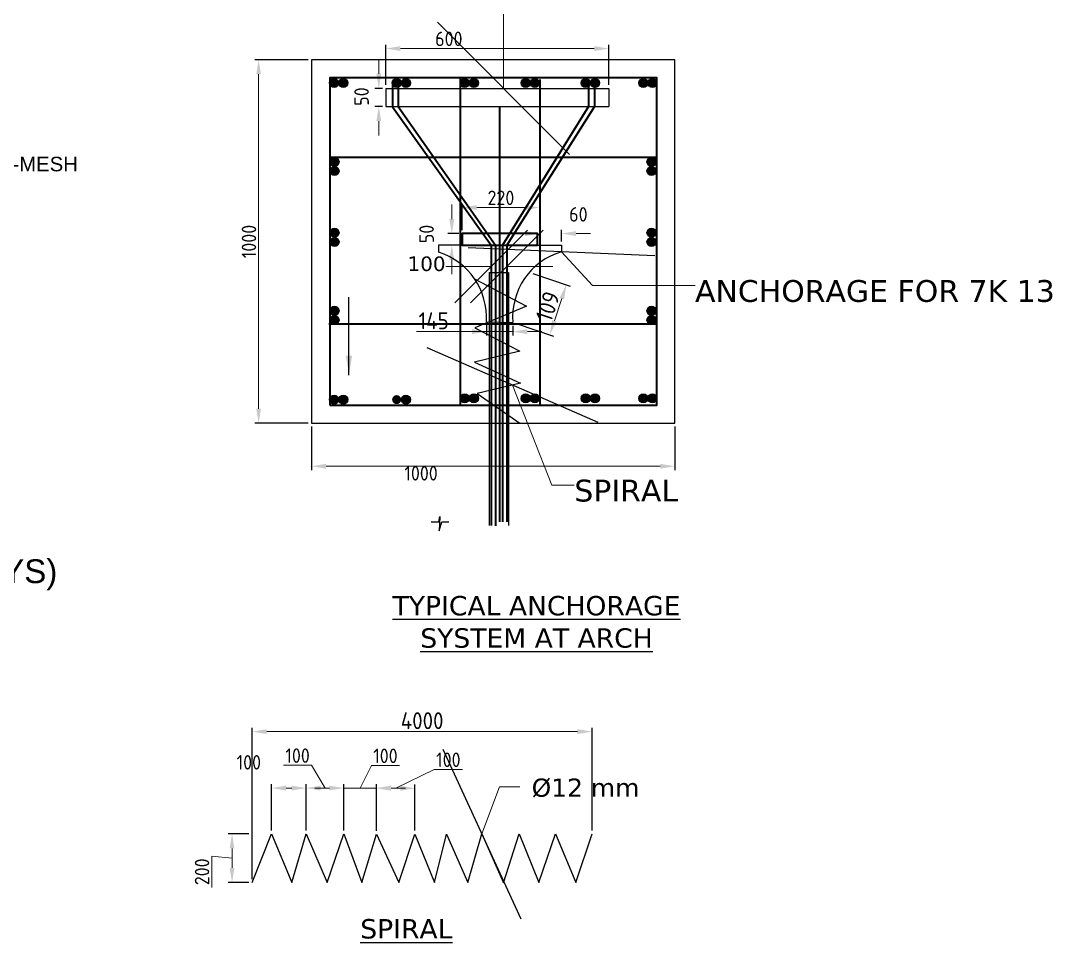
# Model space of a CAD drawing. Header units: millimetres. Extents: x 1231188 to 3899118, y -5478610 to -489530.
# Drawn here: x 2618182 to 2622442, y -3259782 to -3255978 of the extents above; entities that cross this region are included whole.
import ezdxf

# ---------------------------------------------------------------- set-up
doc = ezdxf.new("R2010")
doc.units = ezdxf.units.MM
doc.header["$LTSCALE"] = 25
doc.header["$MEASUREMENT"] = 0
doc.header["$PDMODE"] = 3
doc.layers.get('0').update_dxf_attribs({"lineweight": 13})
doc.layers.get('Defpoints').update_dxf_attribs({"color": 230, "lineweight": 9})
doc.layers.add('DIM', color=8, linetype='Continuous', lineweight=13)
doc.layers.add('text', color=7, linetype='Continuous', lineweight=18)
doc.styles.add('ARIAL', font='arial.ttf', dxfattribs={"height": 400})
doc.styles.add('Dim_60', font='isocp3.shx')
doc.styles.get("Standard").update_dxf_attribs({"font": 'swissl.ttf'})
doc.styles.add('swis lt cn bt', font='verdana.ttf')
doc.dimstyles.new('dim-50', dxfattribs={"dimtxt": 200, "dimasz": 200, "dimexe": 20, "dimexo": 20, "dimgap": 0.09, "dimtad": 0, "dimdec": 0, "dimzin": 0, "dimdsep": 46, "dimtxsty": 'Standard', "dimcen": 0.09, "dimclrd": 5, "dimclrt": 5, "dimazin": 0, "dimtfac": 1, "dimtdec": 0, "dimtofl": 0, "dimtmove": 0, "dimatfit": 3, "dimfxl": 1, "dimtolj": 1, "dimtzin": 0, "dimarcsym": 0})
doc.dimstyles.new('Dim_120', dxfattribs={"dimtxt": 240, "dimasz": 60, "dimexe": 100, "dimexo": 150, "dimgap": 50, "dimtad": 1, "dimdec": 0, "dimzin": 4, "dimdsep": 46, "dimtxsty": 'Dim_60', "dimblk": 'DOT', "dimcen": 0.09, "dimclrd": 5, "dimclre": 5, "dimclrt": 2, "dimazin": 0, "dimtfac": 1, "dimtdec": 0, "dimtofl": 0, "dimtmove": 1, "dimatfit": 3, "dimfxl": 1, "dimtolj": 1, "dimtzin": 0, "dimlwd": -1, "dimarcsym": 0})
doc.dimstyles.new('meter', dxfattribs={"dimtxt": 150, "dimasz": 5, "dimexe": 3, "dimexo": 4, "dimgap": 1, "dimtad": 1, "dimdec": 0, "dimzin": 0, "dimdsep": 46, "dimtxsty": 'swis lt cn bt', "dimblk": 'OBLIQUE', "dimcen": 3, "dimdle": 3, "dimclrd": 8, "dimclre": 8, "dimclrt": 7, "dimadec": 0, "dimazin": 0, "dimtfac": 1, "dimtdec": 0, "dimtofl": 0, "dimtmove": 1, "dimatfit": 2, "dimldrblk": 'OBLIQUE', "dimfxl": 1, "dimtolj": 1, "dimtzin": 0, "dimlwd": 9, "dimlwe": 9, "dimarcsym": 0})

# ---------------------------------------------------------------- blocks, each defined once
blk = doc.blocks.new('_Oblique')
at = {"color": 0, "linetype": 'ByBlock', "lineweight": -2}
blk.add_line((-0.5, -0.5), (0.5, 0.5), dxfattribs=at)
blk = doc.blocks.new('*D754')
at = {"layer": 'Defpoints', "color": 0, "lineweight": -2, "ltscale": 100, "transparency": 16777216}
for p in [(2620610.4, -3256093.4), (2619690.3, -3256257.7), (2620610.4, -3256257.7)]:
    blk.add_point(p, dxfattribs=at)
at = {"layer": 'DIM', "color": 5, "lineweight": -2, "ltscale": 100, "transparency": 16777216}
for p, q in [((2619690.3, -3256243.7), (2619690.3, -3256077.4)), ((2620610.4, -3256243.7), (2620610.4, -3256077.4))]:
    blk.add_line(p, q, dxfattribs=at)
at = {"layer": 'DIM', "color": 5, "ltscale": 100, "transparency": 16777216}
blk.add_line((2619750.3, -3256093.4), (2620550.4, -3256093.4), dxfattribs=at)
at = {"layer": 'DIM', "color": 5, "lineweight": -2, "ltscale": 100, "transparency": 16777216}
for points in [[(2619750.3, -3256083.4), (2619750.3, -3256103.4), (2619690.3, -3256093.4)], [(2620550.4, -3256083.4), (2620550.4, -3256103.4), (2620610.4, -3256093.4)]]:
    blk.add_solid(points, dxfattribs=at)
at = {"layer": 'DIM', "color": 2, "ltscale": 100, "transparency": 16777216, "insert": (2619949.8, -3256053.4), "char_height": 60, "attachment_point": 5, "style": 'Dim_60'}
blk.add_mtext('\\A1;600', dxfattribs=at)
blk = doc.blocks.new('*D755')
at = {"layer": 'Defpoints', "color": 0, "lineweight": -2, "ltscale": 100, "transparency": 16777216}
for p in [(2619383.1, -3256139.7), (2619164.6, -3257639.7), (2619383.1, -3257639.7)]:
    blk.add_point(p, dxfattribs=at)
at = {"layer": 'DIM', "color": 5, "lineweight": -2, "ltscale": 100, "transparency": 16777216}
for p, q in [((2619369.1, -3256139.7), (2619148.6, -3256139.7)), ((2619369.1, -3257639.7), (2619148.6, -3257639.7))]:
    blk.add_line(p, q, dxfattribs=at)
at = {"layer": 'DIM', "color": 5, "ltscale": 100, "transparency": 16777216}
blk.add_line((2619164.6, -3256199.7), (2619164.6, -3257579.7), dxfattribs=at)
at = {"layer": 'DIM', "color": 5, "lineweight": -2, "ltscale": 100, "transparency": 16777216}
for points in [[(2619154.6, -3256199.7), (2619174.6, -3256199.7), (2619164.6, -3256139.7)], [(2619154.6, -3257579.7), (2619174.6, -3257579.7), (2619164.6, -3257639.7)]]:
    blk.add_solid(points, dxfattribs=at)
at = {"layer": 'DIM', "color": 2, "ltscale": 100, "transparency": 16777216, "insert": (2619124.6, -3256889.7), "char_height": 60, "attachment_point": 5, "rotation": 90, "style": 'Dim_60'}
blk.add_mtext('\\A1;1000', dxfattribs=at)
blk = doc.blocks.new('*D756')
at = {"layer": 'Defpoints', "color": 0, "lineweight": -2, "ltscale": 100, "transparency": 16777216}
for p in [(2619383.1, -3257639.7), (2620883.1, -3257639.7), (2620883.1, -3257817.3)]:
    blk.add_point(p, dxfattribs=at)
at = {"layer": 'DIM', "color": 5, "lineweight": -2, "ltscale": 100, "transparency": 16777216}
for p, q in [((2619383.1, -3257653.7), (2619383.1, -3257833.3)), ((2620883.1, -3257653.7), (2620883.1, -3257833.3))]:
    blk.add_line(p, q, dxfattribs=at)
at = {"layer": 'DIM', "color": 5, "ltscale": 100, "transparency": 16777216}
blk.add_line((2619443.1, -3257817.3), (2620823.1, -3257817.3), dxfattribs=at)
at = {"layer": 'DIM', "color": 5, "lineweight": -2, "ltscale": 100, "transparency": 16777216}
for points in [[(2619443.1, -3257807.3), (2619443.1, -3257827.3), (2619383.1, -3257817.3)], [(2620823.1, -3257807.3), (2620823.1, -3257827.3), (2620883.1, -3257817.3)]]:
    blk.add_solid(points, dxfattribs=at)
at = {"layer": 'DIM', "color": 2, "ltscale": 100, "transparency": 16777216, "insert": (2619835.2, -3257846.3), "char_height": 60, "attachment_point": 5, "style": 'Dim_60'}
blk.add_mtext('\\A1;1000', dxfattribs=at)
blk = doc.blocks.new('*D757')
at = {"layer": 'Defpoints', "color": 0, "lineweight": -2, "ltscale": 100, "transparency": 16777216}
for p in [(2619690.3, -3256257.7), (2619660.8, -3256332.7), (2619690.3, -3256332.7)]:
    blk.add_point(p, dxfattribs=at)
at = {"layer": 'DIM', "color": 5, "ltscale": 100, "transparency": 16777216}
for p, q in [((2619660.8, -3256197.7), (2619660.8, -3256137.7)), ((2619660.8, -3256392.7), (2619660.8, -3256452.7))]:
    blk.add_line(p, q, dxfattribs=at)
at = {"layer": 'DIM', "color": 5, "lineweight": -2, "ltscale": 100, "transparency": 16777216}
for p, q in [((2619676.3, -3256257.7), (2619644.8, -3256257.7)), ((2619676.3, -3256332.7), (2619644.8, -3256332.7))]:
    blk.add_line(p, q, dxfattribs=at)
for points in [[(2619650.8, -3256197.7), (2619670.8, -3256197.7), (2619660.8, -3256257.7)], [(2619650.8, -3256392.7), (2619670.8, -3256392.7), (2619660.8, -3256332.7)]]:
    blk.add_solid(points, dxfattribs=at)
at = {"layer": 'DIM', "color": 2, "ltscale": 100, "transparency": 16777216, "insert": (2619589.6, -3256291.5), "char_height": 60, "attachment_point": 5, "rotation": 90, "style": 'Dim_60'}
blk.add_mtext('\\A1;50', dxfattribs=at)
blk = doc.blocks.new('*D758')
at = {"layer": 'Defpoints', "color": 0, "lineweight": -2, "ltscale": 100, "transparency": 16777216}
for p in [(2620415, -3256857), (2620325, -3256904.2), (2620415, -3256904.2)]:
    blk.add_point(p, dxfattribs=at)
at = {"layer": 'DIM', "color": 5, "ltscale": 100, "transparency": 16777216}
for p, q in [((2620265, -3256857), (2620205, -3256857)), ((2620475, -3256857), (2620535, -3256857))]:
    blk.add_line(p, q, dxfattribs=at)
at = {"layer": 'DIM', "color": 5, "lineweight": -2, "ltscale": 100, "transparency": 16777216}
for p, q in [((2620325, -3256890.2), (2620325, -3256841)), ((2620415, -3256890.2), (2620415, -3256841))]:
    blk.add_line(p, q, dxfattribs=at)
for points in [[(2620265, -3256847), (2620265, -3256867), (2620325, -3256857)], [(2620475, -3256847), (2620475, -3256867), (2620415, -3256857)]]:
    blk.add_solid(points, dxfattribs=at)
at = {"layer": 'DIM', "color": 2, "ltscale": 100, "transparency": 16777216, "insert": (2620484.8, -3256777.7), "char_height": 60, "attachment_point": 5, "style": 'Dim_60'}
blk.add_mtext('\\A1;60', dxfattribs=at)
blk = doc.blocks.new('*D759')
at = {"layer": 'Defpoints', "color": 0, "lineweight": -2, "ltscale": 100, "transparency": 16777216}
for p in [(2619962, -3256857), (2620004.9, -3256857), (2620004.8, -3256904.2)]:
    blk.add_point(p, dxfattribs=at)
at = {"layer": 'DIM', "color": 5, "ltscale": 100, "transparency": 16777216}
for p, q in [((2619962, -3256797), (2619962, -3256737)), ((2619962, -3256964.2), (2619962, -3257024.2))]:
    blk.add_line(p, q, dxfattribs=at)
at = {"layer": 'DIM', "color": 5, "lineweight": -2, "ltscale": 100, "transparency": 16777216}
for p, q in [((2619990.9, -3256857), (2619946, -3256857)), ((2619990.8, -3256904.2), (2619946, -3256904.2))]:
    blk.add_line(p, q, dxfattribs=at)
for points in [[(2619952, -3256797), (2619972, -3256797), (2619962, -3256857)], [(2619952, -3256964.2), (2619972, -3256964.2), (2619962, -3256904.2)]]:
    blk.add_solid(points, dxfattribs=at)
at = {"layer": 'DIM', "color": 2, "ltscale": 100, "transparency": 16777216, "insert": (2619858.1, -3256858.7), "char_height": 60, "attachment_point": 5, "rotation": 90, "style": 'Dim_60'}
blk.add_mtext('\\A1;50', dxfattribs=at)
blk = doc.blocks.new('*D760')
at = {"layer": 'Defpoints', "color": 0, "lineweight": -2, "ltscale": 100, "transparency": 16777216}
for p in [(2620325, -3256749.7), (2620004.9, -3256857), (2620325, -3256860.7)]:
    blk.add_point(p, dxfattribs=at)
at = {"layer": 'DIM', "color": 5, "lineweight": -2, "ltscale": 100, "transparency": 16777216}
for p, q in [((2620004.9, -3256843), (2620004.9, -3256733.7)), ((2620325, -3256846.7), (2620325, -3256733.7))]:
    blk.add_line(p, q, dxfattribs=at)
at = {"layer": 'DIM', "color": 5, "ltscale": 100, "transparency": 16777216}
blk.add_line((2620064.9, -3256749.7), (2620265, -3256749.7), dxfattribs=at)
at = {"layer": 'DIM', "color": 5, "lineweight": -2, "ltscale": 100, "transparency": 16777216}
for points in [[(2620064.9, -3256739.7), (2620064.9, -3256759.7), (2620004.9, -3256749.7)], [(2620265, -3256739.7), (2620265, -3256759.7), (2620325, -3256749.7)]]:
    blk.add_solid(points, dxfattribs=at)
at = {"layer": 'DIM', "color": 2, "ltscale": 100, "transparency": 16777216, "insert": (2620164.9, -3256709.7), "char_height": 60, "attachment_point": 5, "style": 'Dim_60'}
blk.add_mtext('\\A1;220', dxfattribs=at)
blk = doc.blocks.new('*D761')
at = {"layer": 'Defpoints', "color": 0, "lineweight": -2, "ltscale": 100, "transparency": 16777216}
for p in [(2619138.1, -3259334.3), (2619054.7, -3259534.8), (2619138.1, -3259534.8)]:
    blk.add_point(p, dxfattribs=at)
at = {"layer": 'DIM', "color": 5, "lineweight": -2, "ltscale": 100, "transparency": 16777216}
for p, q in [((2619124.1, -3259334.3), (2619038.7, -3259334.3)), ((2619124.1, -3259534.8), (2619038.7, -3259534.8))]:
    blk.add_line(p, q, dxfattribs=at)
at = {"layer": 'DIM', "color": 5, "ltscale": 100, "transparency": 16777216}
for p, q in [((2619054.7, -3259394.3), (2619054.7, -3259474.8)), ((2619054.7, -3259434.5), (2618970.9, -3259426.3)), ((2618970.9, -3259426.3), (2618970.9, -3259555.9))]:
    blk.add_line(p, q, dxfattribs=at)
at = {"layer": 'DIM', "color": 5, "lineweight": -2, "ltscale": 100, "transparency": 16777216}
for points in [[(2619044.7, -3259394.3), (2619064.7, -3259394.3), (2619054.7, -3259334.3)], [(2619044.7, -3259474.8), (2619064.7, -3259474.8), (2619054.7, -3259534.8)]]:
    blk.add_solid(points, dxfattribs=at)
at = {"layer": 'DIM', "color": 2, "ltscale": 100, "transparency": 16777216, "insert": (2618930.9, -3259491.1), "char_height": 60, "attachment_point": 5, "rotation": 90, "style": 'Dim_60'}
blk.add_mtext('\\A1;200', dxfattribs=at)
blk = doc.blocks.new('*D762')
at = {"layer": 'Defpoints', "color": 0, "lineweight": -2, "ltscale": 100, "transparency": 16777216}
for p in [(2619361.1, -3259145.5), (2619218.1, -3259334.8), (2619361.1, -3259334.8)]:
    blk.add_point(p, dxfattribs=at)
at = {"layer": 'DIM', "color": 5, "lineweight": -2, "ltscale": 100, "transparency": 16777216}
for p, q in [((2619218.1, -3259320.8), (2619218.1, -3259129.5)), ((2619361.1, -3259320.8), (2619361.1, -3259129.5))]:
    blk.add_line(p, q, dxfattribs=at)
at = {"layer": 'DIM', "color": 5, "ltscale": 100, "transparency": 16777216}
blk.add_line((2619278.1, -3259145.5), (2619301.1, -3259145.5), dxfattribs=at)
at = {"layer": 'DIM', "color": 5, "lineweight": -2, "ltscale": 100, "transparency": 16777216}
for points in [[(2619278.1, -3259135.5), (2619278.1, -3259155.5), (2619218.1, -3259145.5)], [(2619301.1, -3259135.5), (2619301.1, -3259155.5), (2619361.1, -3259145.5)]]:
    blk.add_solid(points, dxfattribs=at)
at = {"layer": 'DIM', "color": 2, "ltscale": 100, "transparency": 16777216, "insert": (2619124.1, -3259039.2), "char_height": 60, "attachment_point": 5, "style": 'Dim_60'}
blk.add_mtext('\\A1;100', dxfattribs=at)
blk = doc.blocks.new('*D745')
at = {"layer": 'Defpoints', "color": 0, "lineweight": -2, "ltscale": 100, "transparency": 16777216}
for p in [(2619516.7, -3259145.5), (2619361.1, -3259334.8), (2619516.7, -3259334.8)]:
    blk.add_point(p, dxfattribs=at)
at = {"layer": 'DIM', "color": 5, "ltscale": 100, "transparency": 16777216}
for p, q in [((2619383.4, -3259051.4), (2619267.3, -3259051.4)), ((2619438.9, -3259145.5), (2619383.4, -3259051.4)), ((2619421.1, -3259145.5), (2619456.7, -3259145.5))]:
    blk.add_line(p, q, dxfattribs=at)
at = {"layer": 'DIM', "color": 5, "lineweight": -2, "ltscale": 100, "transparency": 16777216}
for p, q in [((2619361.1, -3259320.8), (2619361.1, -3259129.5)), ((2619516.7, -3259320.8), (2619516.7, -3259129.5))]:
    blk.add_line(p, q, dxfattribs=at)
for points in [[(2619421.1, -3259135.5), (2619421.1, -3259155.5), (2619361.1, -3259145.5)], [(2619456.7, -3259135.5), (2619456.7, -3259155.5), (2619516.7, -3259145.5)]]:
    blk.add_solid(points, dxfattribs=at)
at = {"layer": 'DIM', "color": 2, "ltscale": 100, "transparency": 16777216, "insert": (2619325.4, -3259011.4), "char_height": 60, "attachment_point": 5, "style": 'Dim_60'}
blk.add_mtext('\\A1;100', dxfattribs=at)
blk = doc.blocks.new('*D746')
at = {"layer": 'Defpoints', "color": 0, "lineweight": -2, "ltscale": 100, "transparency": 16777216}
for p in [(2619651.2, -3259145.5), (2619516.7, -3259334.8), (2619651.2, -3259335.7)]:
    blk.add_point(p, dxfattribs=at)
at = {"layer": 'DIM', "color": 5, "ltscale": 100, "transparency": 16777216}
for p, q in [((2619584, -3259145.5), (2619630, -3259052.5)), ((2619630, -3259052.5), (2619746.1, -3259052.5)), ((2619456.7, -3259145.5), (2619396.7, -3259145.5)), ((2619516.7, -3259145.5), (2619651.2, -3259145.5)), ((2619711.2, -3259145.5), (2619771.2, -3259145.5))]:
    blk.add_line(p, q, dxfattribs=at)
at = {"layer": 'DIM', "color": 5, "lineweight": -2, "ltscale": 100, "transparency": 16777216}
for p, q in [((2619516.7, -3259320.8), (2619516.7, -3259129.5)), ((2619651.2, -3259321.7), (2619651.2, -3259129.5))]:
    blk.add_line(p, q, dxfattribs=at)
for points in [[(2619456.7, -3259135.5), (2619456.7, -3259155.5), (2619516.7, -3259145.5)], [(2619711.2, -3259135.5), (2619711.2, -3259155.5), (2619651.2, -3259145.5)]]:
    blk.add_solid(points, dxfattribs=at)
at = {"layer": 'DIM', "color": 2, "ltscale": 100, "transparency": 16777216, "insert": (2619688.1, -3259012.5), "char_height": 60, "attachment_point": 5, "style": 'Dim_60'}
blk.add_mtext('\\A1;100', dxfattribs=at)
blk = doc.blocks.new('*D747')
at = {"layer": 'Defpoints', "color": 0, "lineweight": -2, "ltscale": 100, "transparency": 16777216}
for p in [(2619809.8, -3259146.3), (2619651.2, -3259335.7), (2619809.8, -3259335)]:
    blk.add_point(p, dxfattribs=at)
at = {"layer": 'DIM', "color": 5, "ltscale": 100, "transparency": 16777216}
for p, q in [((2619730.5, -3259146.3), (2619889.7, -3259068.8)), ((2619889.7, -3259068.8), (2620005.8, -3259068.8)), ((2619711.2, -3259146.3), (2619749.8, -3259146.3))]:
    blk.add_line(p, q, dxfattribs=at)
at = {"layer": 'DIM', "color": 5, "lineweight": -2, "ltscale": 100, "transparency": 16777216}
for p, q in [((2619651.2, -3259321.7), (2619651.2, -3259130.3)), ((2619809.8, -3259321), (2619809.8, -3259130.3))]:
    blk.add_line(p, q, dxfattribs=at)
for points in [[(2619711.2, -3259136.3), (2619711.2, -3259156.3), (2619651.2, -3259146.3)], [(2619749.8, -3259136.3), (2619749.8, -3259156.3), (2619809.8, -3259146.3)]]:
    blk.add_solid(points, dxfattribs=at)
at = {"layer": 'DIM', "color": 2, "ltscale": 100, "transparency": 16777216, "insert": (2619947.8, -3259028.8), "char_height": 60, "attachment_point": 5, "style": 'Dim_60'}
blk.add_mtext('\\A1;100', dxfattribs=at)
blk = doc.blocks.new('*D765')
at = {"layer": 'Defpoints', "color": 0, "lineweight": -2, "ltscale": 100, "transparency": 16777216}
for p in [(2620282.8, -3257017.9), (2620214.3, -3257224), (2620366.6, -3257274.6)]:
    blk.add_point(p, dxfattribs=at)
at = {"layer": 'DIM', "color": 5, "lineweight": -2, "ltscale": 100, "transparency": 16777216}
for p, q in [((2620296.1, -3257022.3), (2620450.3, -3257073.5)), ((2620227.6, -3257228.4), (2620381.8, -3257279.7))]:
    blk.add_line(p, q, dxfattribs=at)
at = {"layer": 'DIM', "color": 5, "ltscale": 100, "transparency": 16777216}
blk.add_line((2620416.2, -3257125.4), (2620385.6, -3257217.7), dxfattribs=at)
at = {"layer": 'DIM', "color": 5, "lineweight": -2, "ltscale": 100, "transparency": 16777216}
for points in [[(2620406.7, -3257122.3), (2620425.7, -3257128.6), (2620435.1, -3257068.5)], [(2620376.1, -3257214.5), (2620395, -3257220.9), (2620366.6, -3257274.6)]]:
    blk.add_solid(points, dxfattribs=at)
at = {"layer": 'DIM', "color": 2, "ltscale": 100, "transparency": 16777216, "insert": (2620358.2, -3257157.4), "char_height": 60, "attachment_point": 5, "rotation": 71.6208, "style": 'Dim_60'}
blk.add_mtext('\\A1;{\\H1.1667x;109}', dxfattribs=at)
blk = doc.blocks.new('*D766')
at = {"layer": 'Defpoints', "color": 0, "lineweight": -2, "ltscale": 100, "transparency": 16777216}
for p in [(2620104.9, -3257221.5), (2620214.2, -3257223.3), (2620104.9, -3257261.7)]:
    blk.add_point(p, dxfattribs=at)
at = {"layer": 'DIM', "color": 5, "lineweight": -2, "ltscale": 100, "transparency": 16777216}
for p, q in [((2620104.9, -3257235.5), (2620104.9, -3257277.7)), ((2620214.2, -3257237.3), (2620214.2, -3257277.7))]:
    blk.add_line(p, q, dxfattribs=at)
at = {"layer": 'DIM', "color": 5, "ltscale": 100, "transparency": 16777216}
for p, q in [((2619816.2, -3257261.7), (2620104.9, -3257261.7)), ((2620044.9, -3257261.7), (2619984.9, -3257261.7)), ((2620214.2, -3257261.7), (2620104.9, -3257261.7)), ((2620274.2, -3257261.7), (2620334.2, -3257261.7))]:
    blk.add_line(p, q, dxfattribs=at)
at = {"layer": 'DIM', "color": 5, "lineweight": -2, "ltscale": 100, "transparency": 16777216}
for points in [[(2620044.9, -3257251.7), (2620044.9, -3257271.7), (2620104.9, -3257261.7)], [(2620274.2, -3257251.7), (2620274.2, -3257271.7), (2620214.2, -3257261.7)]]:
    blk.add_solid(points, dxfattribs=at)
at = {"layer": 'DIM', "color": 2, "ltscale": 100, "transparency": 16777216, "insert": (2619887.2, -3257216.7), "char_height": 60, "attachment_point": 5, "style": 'Dim_60'}
blk.add_mtext('\\A1;{\\H1.1667x;145}', dxfattribs=at)
blk = doc.blocks.new('*D767')
at = {"layer": 'Defpoints', "color": 0, "lineweight": -2, "ltscale": 100, "transparency": 16777216}
for p in [(2620541, -3258912.5), (2620541, -3259334.7), (2619138.1, -3259534.8)]:
    blk.add_point(p, dxfattribs=at)
at = {"layer": 'DIM', "color": 5, "lineweight": -2, "ltscale": 100, "transparency": 16777216}
for p, q in [((2619138.1, -3259520.8), (2619138.1, -3258896.5)), ((2620541, -3259320.7), (2620541, -3258896.5))]:
    blk.add_line(p, q, dxfattribs=at)
at = {"layer": 'DIM', "color": 5, "ltscale": 100, "transparency": 16777216}
blk.add_line((2619198.1, -3258912.5), (2620481, -3258912.5), dxfattribs=at)
at = {"layer": 'DIM', "color": 5, "lineweight": -2, "ltscale": 100, "transparency": 16777216}
for points in [[(2619198.1, -3258902.5), (2619198.1, -3258922.5), (2619138.1, -3258912.5)], [(2620481, -3258902.5), (2620481, -3258922.5), (2620541, -3258912.5)]]:
    blk.add_solid(points, dxfattribs=at)
at = {"layer": 'DIM', "color": 2, "ltscale": 100, "transparency": 16777216, "insert": (2619839.6, -3258867.5), "char_height": 60, "attachment_point": 5, "style": 'Dim_60'}
blk.add_mtext('\\A1;{\\H1.1667x;4000}', dxfattribs=at)

msp = doc.modelspace()

# ---------------------------------------------------------------- hatches: boundary and pattern name
at = {"lineweight": -2, "ltscale": 100}
h = msp.add_hatch(color=256, dxfattribs=at)
edge = h.paths.add_edge_path()
edge.add_arc((2619476.3215, -3256235.19424), 18.75, 0, 360)
h = msp.add_hatch(color=256, dxfattribs=at)
edge = h.paths.add_edge_path()
edge.add_arc((2619514.29657, -3256235.19424), 18.75, 0, 360)
h = msp.add_hatch(color=256, dxfattribs=at)
edge = h.paths.add_edge_path()
edge.add_arc((2619734.43036, -3256235.19424), 18.75, 0, 360)
h = msp.add_hatch(color=256, dxfattribs=at)
edge = h.paths.add_edge_path()
edge.add_arc((2619772.40543, -3256235.19424), 18.75, 0, 360)
h = msp.add_hatch(color=256, dxfattribs=at)
edge = h.paths.add_edge_path()
edge.add_arc((2620015.05208, -3256235.19424), 18.75, 0, 360)
h = msp.add_hatch(color=256, dxfattribs=at)
edge = h.paths.add_edge_path()
edge.add_arc((2620053.02715, -3256235.19424), 18.75, 0, 360)
h = msp.add_hatch(color=256, dxfattribs=at)
edge = h.paths.add_edge_path()
edge.add_arc((2620266.87761, -3256235.19424), 18.75, 0, 360)
h = msp.add_hatch(color=256, dxfattribs=at)
edge = h.paths.add_edge_path()
edge.add_arc((2620304.85268, -3256235.19424), 18.75, 0, 360)
h = msp.add_hatch(color=256, dxfattribs=at)
edge = h.paths.add_edge_path()
edge.add_arc((2620515.11266, -3256235.19424), 18.75, 0, 360)
h = msp.add_hatch(color=256, dxfattribs=at)
edge = h.paths.add_edge_path()
edge.add_arc((2620553.08773, -3256235.19424), 18.75, 0, 360)
h = msp.add_hatch(color=256, dxfattribs=at)
edge = h.paths.add_edge_path()
edge.add_arc((2620752.54733, -3256235.19424), 18.75, 0, 360)
h = msp.add_hatch(color=256, dxfattribs=at)
edge = h.paths.add_edge_path()
edge.add_arc((2620790.5224, -3256235.19424), 18.75, 0, 360)
h = msp.add_hatch(color=256, dxfattribs=at)
edge = h.paths.add_edge_path()
edge.add_arc((2619477.69531, -3256560.82899), 18.75, 0, 360)
h = msp.add_hatch(color=256, dxfattribs=at)
edge = h.paths.add_edge_path()
edge.add_arc((2620786.75194, -3256560.82899), 18.75, 0, 360)
h = msp.add_hatch(color=256, dxfattribs=at)
edge = h.paths.add_edge_path()
edge.add_arc((2619477.69531, -3256598.80406), 18.75, 0, 360)
h = msp.add_hatch(color=256, dxfattribs=at)
edge = h.paths.add_edge_path()
edge.add_arc((2620786.75194, -3256598.80406), 18.75, 0, 360)
h = msp.add_hatch(color=256, dxfattribs=at)
edge = h.paths.add_edge_path()
edge.add_arc((2619477.69531, -3256853.70082), 18.75, 0, 360)
h = msp.add_hatch(color=256, dxfattribs=at)
edge = h.paths.add_edge_path()
edge.add_arc((2620786.75194, -3256853.70082), 18.75, 0, 360)
h = msp.add_hatch(color=256, dxfattribs=at)
edge = h.paths.add_edge_path()
edge.add_arc((2619477.69531, -3256891.67589), 18.75, 0, 360)
h = msp.add_hatch(color=256, dxfattribs=at)
edge = h.paths.add_edge_path()
edge.add_arc((2620786.75194, -3256891.67589), 18.75, 0, 360)
h = msp.add_hatch(color=256, dxfattribs=at)
edge = h.paths.add_edge_path()
edge.add_arc((2619477.69531, -3257175.7546), 18.75, 0, 360)
h = msp.add_hatch(color=256, dxfattribs=at)
edge = h.paths.add_edge_path()
edge.add_arc((2620786.75194, -3257175.7546), 18.75, 0, 360)
h = msp.add_hatch(color=256, dxfattribs=at)
edge = h.paths.add_edge_path()
edge.add_arc((2619477.69531, -3257213.72967), 18.75, 0, 360)
h = msp.add_hatch(color=256, dxfattribs=at)
edge = h.paths.add_edge_path()
edge.add_arc((2620786.75194, -3257213.72967), 18.75, 0, 360)
h = msp.add_hatch(color=256, dxfattribs=at)
edge = h.paths.add_edge_path()
edge.add_arc((2619476.3215, -3257542.37153), 18.75, 0, 360)
h = msp.add_hatch(color=256, dxfattribs=at)
edge = h.paths.add_edge_path()
edge.add_arc((2619514.29657, -3257542.37153), 18.75, 0, 360)
h = msp.add_hatch(color=256, dxfattribs=at)
edge = h.paths.add_edge_path()
edge.add_arc((2619734.43036, -3257542.37153), 18.75, 0, 360)
h = msp.add_hatch(color=256, dxfattribs=at)
edge = h.paths.add_edge_path()
edge.add_arc((2619772.40543, -3257542.37153), 18.75, 0, 360)
h = msp.add_hatch(color=256, dxfattribs=at)
edge = h.paths.add_edge_path()
edge.add_arc((2620015.05208, -3257537.11029), 18.75, 0, 360)
h = msp.add_hatch(color=256, dxfattribs=at)
edge = h.paths.add_edge_path()
edge.add_arc((2620053.02715, -3257537.11029), 18.75, 0, 360)
h = msp.add_hatch(color=256, dxfattribs=at)
edge = h.paths.add_edge_path()
edge.add_arc((2620266.87761, -3257537.11029), 18.75, 0, 360)
h = msp.add_hatch(color=256, dxfattribs=at)
edge = h.paths.add_edge_path()
edge.add_arc((2620304.85268, -3257537.11029), 18.75, 0, 360)
h = msp.add_hatch(color=256, dxfattribs=at)
edge = h.paths.add_edge_path()
edge.add_arc((2620515.11266, -3257537.11029), 18.75, 0, 360)
h = msp.add_hatch(color=256, dxfattribs=at)
edge = h.paths.add_edge_path()
edge.add_arc((2620553.08773, -3257537.11029), 18.75, 0, 360)
h = msp.add_hatch(color=256, dxfattribs=at)
edge = h.paths.add_edge_path()
edge.add_arc((2620752.54733, -3257537.11029), 18.75, 0, 360)
h = msp.add_hatch(color=256, dxfattribs=at)
edge = h.paths.add_edge_path()
edge.add_arc((2620790.5224, -3257537.11029), 18.75, 0, 360)

# ---------------------------------------------------------------- linework, layer by layer
at = {"lineweight": 35, "ltscale": 100}
for p, q in [((2619997.23, -3256215.44655), (2619997.23, -3257564.6821)), ((2620325.00567, -3256220.4522), (2620325.00567, -3257564.6821)), ((2619717.08605, -3256238.4518), (2619717.08605, -3256334.135)), ((2619740.22457, -3256251.38689), (2619740.22457, -3256332.65484)), ((2620526.89371, -3256238.4518), (2620526.89371, -3256332.65484)), ((2620551.01741, -3256252.86705), (2620551.01741, -3256332.65484)), ((2619717.08605, -3256334.135), (2620125.25651, -3256904.18798)), ((2619740.22457, -3256332.65484), (2620142.6153, -3256904.18798)), ((2620158.85931, -3256332.65484), (2620158.85931, -3258047.3083)), ((2620526.89371, -3256332.65484), (2620172.00508, -3256904.18798)), ((2620551.76447, -3256332.65484), (2620189.36387, -3256904.18798)), ((2619459.00614, -3256540.96446), (2620810.40031, -3256540.96446)), ((2620125.25651, -3256904.18798), (2620125.25651, -3258061.65092)), ((2620142.6153, -3256904.18798), (2620142.6153, -3258062.98403)), ((2620172.00508, -3256904.18798), (2620172.00508, -3258046.9815)), ((2620189.36387, -3256904.18798), (2620189.36387, -3258046.9815)), ((2619454.59043, -3257229.78909), (2620805.98461, -3257229.78909))]:
    msp.add_line(p, q, dxfattribs=at)
at = {"lineweight": -2, "ltscale": 100}
for p, q in [((2619690.34569, -3256257.65484), (2620610.41952, -3256257.65484)), ((2619690.34569, -3256257.65484), (2619690.34569, -3256332.65484)), ((2620610.41952, -3256257.65484), (2620610.41952, -3256332.65484)), ((2619690.34569, -3256332.65484), (2620610.41952, -3256332.65484)), ((2620158.85931, -3256332.65484), (2620158.85931, -3257997.58374)), ((2619997.23, -3256904.18798), (2619907.23, -3256904.18798)), ((2619907.23, -3256904.18798), (2619907.23, -3256933.52896)), ((2620189.36387, -3256904.18798), (2619997.23, -3256904.18798)), ((2619997.23, -3256904.18798), (2620325.00567, -3256904.18798)), ((2620125.25651, -3256904.18798), (2620189.36387, -3256904.18798)), ((2620325.00567, -3256904.18798), (2620415.00567, -3256904.18798)), ((2620415.00567, -3256904.18798), (2620415.00567, -3256932.00716)), ((2620055.96378, -3257043.79546), (2620271.04719, -3257156.94516)), ((2620271.04719, -3257156.94516), (2620057.29808, -3257246.60082)), ((2620104.93084, -3257221.46482), (2620214.24551, -3257223.29785)), ((2620805.98461, -3257229.78909), (2620808.18522, -3257229.78909)), ((2620057.29808, -3257246.60082), (2620243.26444, -3257342.66269)), ((2620243.26444, -3257342.66269), (2620055.16985, -3257387.49052)), ((2620055.16985, -3257387.49052), (2620245.26237, -3257474.75489)), ((2620245.26237, -3257474.75489), (2620067.47592, -3257516.53264)), ((2620067.47592, -3257516.53264), (2620242.96041, -3257639.22044)), ((2619876.73752, -3258047.08729), (2619908.27991, -3258047.08729)), ((2619908.27991, -3258047.08729), (2619912.4904, -3258024.94596)), ((2619912.4904, -3258024.94596), (2619910.35369, -3258083.80801)), ((2619910.35369, -3258083.80801), (2619921.23806, -3258046.9295)), ((2619921.23806, -3258046.9295), (2619950.39208, -3258046.9295)), ((2619138.14786, -3259534.8169), (2619218.06977, -3259334.79703)), ((2619218.06977, -3259334.79703), (2619302.12473, -3259534.82846)), ((2619302.12473, -3259534.82846), (2619361.14099, -3259334.79703)), ((2619361.14099, -3259334.79703), (2619447.87712, -3259534.82846)), ((2619447.87712, -3259534.82846), (2619516.73075, -3259334.79703)), ((2619516.73075, -3259334.79703), (2619590.05784, -3259534.91516)), ((2619590.05784, -3259534.91516), (2619651.17288, -3259335.65651)), ((2619651.17288, -3259335.65651), (2619742.84707, -3259534.91516)), ((2619742.84707, -3259534.91516), (2619809.84712, -3259335.0473)), ((2619809.84712, -3259335.0473), (2619890.71599, -3259534.57356)), ((2619890.71599, -3259534.57356), (2619939.87227, -3259335.0473)), ((2619939.87227, -3259335.0473), (2620028.66847, -3259534.57356)), ((2620028.66847, -3259534.57356), (2620086.13604, -3259334.65831)), ((2620086.13604, -3259334.65831), (2620175.54365, -3259536.73238)), ((2620175.54365, -3259536.73238), (2620239.85448, -3259334.65831)), ((2620239.85448, -3259334.65831), (2620321.42025, -3259535.16543)), ((2620321.42025, -3259535.16543), (2620390.43682, -3259334.65831)), ((2620390.43682, -3259334.65831), (2620473.57064, -3259535.16543)), ((2620473.57064, -3259535.16543), (2620541.01917, -3259334.65831))]:
    msp.add_line(p, q, dxfattribs=at)
at = {"color": 3, "lineweight": -2, "ltscale": 100}
for p, q in [((2620116.80722, -3257017.86426), (2620116.80722, -3258061.65092)), ((2620196.64682, -3257017.86426), (2620196.64682, -3258061.65092))]:
    msp.add_line(p, q, dxfattribs=at)
at = {"color": 4, "lineweight": -2, "ltscale": 100}
msp.add_line((2620116.80722, -3257017.86426), (2620196.64682, -3257017.86426), dxfattribs=at)
at = {"lineweight": -2, "ltscale": 100}
msp.add_lwpolyline([(2619383.07048, -3257639.6821), (2620883.07048, -3257639.6821), (2620883.07048, -3256139.6821), (2619383.07048, -3256139.6821)], close=True, dxfattribs=at)
at = {"lineweight": 35, "ltscale": 100}
for points in [[(2619458.07048, -3257564.6821), (2620808.07048, -3257564.6821), (2620808.07048, -3256214.6821), (2619458.07048, -3256214.6821)], [(2620004.77272, -3256904.18798), (2620316.53206, -3256904.18798), (2620316.61829, -3256857.00705), (2620004.89415, -3256857.00705)]]:
    msp.add_lwpolyline(points, close=True, dxfattribs=at)
at = {"lineweight": -2, "ltscale": 100}
for centre in [(2619476.3215, -3256235.19424), (2619514.29657, -3256235.19424), (2619734.43036, -3256235.19424), (2619772.40543, -3256235.19424), (2620015.05208, -3256235.19424), (2620053.02715, -3256235.19424), (2620266.87761, -3256235.19424), (2620304.85268, -3256235.19424), (2620515.11266, -3256235.19424), (2620553.08773, -3256235.19424), (2620752.54733, -3256235.19424), (2620790.5224, -3256235.19424), (2619477.69531, -3256560.82899), (2620786.75194, -3256560.82899), (2619477.69531, -3256598.80406), (2620786.75194, -3256598.80406), (2619477.69531, -3256853.70082), (2620786.75194, -3256853.70082), (2619477.69531, -3256891.67589), (2620786.75194, -3256891.67589), (2619477.69531, -3257175.7546), (2620786.75194, -3257175.7546), (2619477.69531, -3257213.72967), (2620786.75194, -3257213.72967), (2619476.3215, -3257542.37153), (2619514.29657, -3257542.37153), (2619772.40543, -3257542.37153), (2620015.05208, -3257537.11029), (2620053.02715, -3257537.11029), (2620266.87761, -3257537.11029), (2620304.85268, -3257537.11029), (2620515.11266, -3257537.11029), (2620553.08773, -3257537.11029), (2620752.54733, -3257537.11029), (2620790.5224, -3257537.11029)]:
    msp.add_circle(centre, 18.75, dxfattribs=at)
for centre, radius, start, end in [((2619822.32746, -3257203.66428), 283.16343, 356.39582999, 72.55225738), ((2620494.05603, -3257201.31758), 280.67251, 106.35848328, 184.6412639)]:
    msp.add_arc(centre, radius, start, end, dxfattribs=at)

# ---------------------------------------------------------------- texts
at = {"lineweight": -2, "ltscale": 100, "style": 'swis lt cn bt'}
for s, insert, char_height, width, attachment_point in [('100', (2619779.28777, -3256951.43614), 60, 1234.2138896, 1), ('ANCHORAGE FOR 7K 13', (2620966.41677, -3257048.88375), 90, 1910.6195591, 1), ('SPIRAL', (2620467.99021, -3257872.71121), 90, 1910.6195591, 1), ('{\\LTYPICAL ANCHORAGE SYSTEM AT ARCH}', (2620311.85973, -3258352.6679), 80, 1347.2720752, 2), ('%%C12 mm', (2620291.83809, -3259106.13734), 75, 441.1294493, 1), ('{\\LSPIRAL}', (2619774.4419, -3259686.1914), 80, 1347.2720752, 2)]:
    msp.add_mtext(s, dxfattribs=dict(at, insert=insert, char_height=char_height, width=width, attachment_point=attachment_point))
at = {"layer": 'text', "linetype": 'ByBlock', "ltscale": 100, "style": 'ARIAL'}
msp.add_text('T12-MESH', height=60, dxfattribs=at).set_placement((2618003.79647, -3256600.03861))
at = {"layer": 'text', "linetype": 'Continuous', "style": 'ARIAL'}
msp.add_text('(1) DESIGN COMPRESSIVE STRENGTH (CYLINDER AT 28-DAYS) ', height=98, dxfattribs=at).set_placement((2614127.42395, -3258299.39408))

# ---------------------------------------------------------------- dimensions: what is measured, and where the dimension line sits
at = {"layer": 'DIM', "ltscale": 100}
for base, p1, p2, text, picture, middle in [((2620610.41952, -3256093.35995), (2619690.34569, -3256257.65484), (2620610.41952, -3256257.65484), '600', '*D754', (2619949.811, -3256093.35995)), ((2620415.00567, -3256856.9611), (2620325.00567, -3256904.18798), (2620415.00567, -3256904.18798), '60', '*D758', (2620484.82656, -3256817.71048)), ((2620104.93084, -3257261.71375), (2620214.24551, -3257223.29785), (2620104.93084, -3257221.46482), '{\\H1.1667x;145}', '*D766', (2619887.19531, -3257298.7546)), ((2620883.07048, -3257817.27906), (2619383.07048, -3257639.6821), (2620883.07048, -3257639.6821), '1000', '*D756', (2619835.19531, -3257886.2546)), ((2619516.73075, -3259145.488), (2619361.14099, -3259334.79703), (2619516.73075, -3259334.79703), '100', '*D745', (2619373.3809, -3259051.38721)), ((2619651.17288, -3259145.488), (2619516.73075, -3259334.79703), (2619651.17288, -3259335.65651), '100', '*D746', (2619640.03408, -3259052.54634)), ((2619809.84712, -3259146.34749), (2619651.17288, -3259335.65651), (2619809.84712, -3259335.0473), '100', '*D747', (2619899.72947, -3259068.76457)), ((2619361.14099, -3259145.488), (2619218.06977, -3259334.79703), (2619361.14099, -3259334.79703), '100', '*D762', (2619124.11979, -3259079.19125))]:
    dim = msp.add_linear_dim(base=base, p1=p1, p2=p2, text=text, dimstyle='Dim_120', override={"dimtxt": 60, "dimexe": 16, "dimexo": 14, "dimgap": 10, "dimsah": 1}, dxfattribs=at)
    dim.commit()
    dim.dimension.update_dxf_attribs({"geometry": picture, "text_midpoint": middle, "dimtype": 160})
dim = msp.add_linear_dim(base=(2619164.61176, -3257639.6821), p1=(2619383.07048, -3256139.6821), p2=(2619383.07048, -3257639.6821), angle=90, text='1000', dimstyle='Dim_120', override={"dimtxt": 60, "dimexe": 16, "dimexo": 14, "dimgap": 10, "dimsah": 1}, dxfattribs=at)
dim.commit()
dim.dimension.update_dxf_attribs({"geometry": '*D755', "text_midpoint": (2619124.61176, -3256889.6821)})
for base, p1, p2, text, picture, middle in [((2619660.81568, -3256332.65484), (2619690.34569, -3256257.65484), (2619690.34569, -3256332.65484), '50', '*D757', (2619629.6273, -3256291.54974)), ((2619962.04503, -3256857.00705), (2620004.77272, -3256904.18798), (2620004.89415, -3256857.00705), '50', '*D759', (2619898.06975, -3256858.73584)), ((2619054.70753, -3259534.8169), (2619138.14786, -3259334.26238), (2619138.14786, -3259534.8169), '200', '*D761', (2618970.90744, -3259436.29682))]:
    dim = msp.add_linear_dim(base=base, p1=p1, p2=p2, angle=90, text=text, dimstyle='Dim_120', override={"dimtxt": 60, "dimexe": 16, "dimexo": 14, "dimgap": 10, "dimsah": 1}, dxfattribs=at)
    dim.commit()
    dim.dimension.update_dxf_attribs({"geometry": picture, "text_midpoint": middle, "dimtype": 160})
for base, p1, p2, text, picture, middle in [((2620325.00567, -3256749.72185), (2620004.89415, -3256857.00705), (2620325.00567, -3256860.7111), '220', '*D760', (2620164.94991, -3256709.71595)), ((2620541.01917, -3258912.48469), (2619138.14786, -3259534.8169), (2620541.01917, -3259334.65831), '{\\H1.1667x;4000}', '*D767', (2619839.58352, -3258867.48369))]:
    dim = msp.add_linear_dim(base=base, p1=p1, p2=p2, text=text, dimstyle='Dim_120', override={"dimtxt": 60, "dimexe": 16, "dimexo": 14, "dimgap": 10, "dimsah": 1}, dxfattribs=at)
    dim.commit()
    dim.dimension.update_dxf_attribs({"geometry": picture, "text_midpoint": middle})
dim = msp.add_aligned_dim(p1=(2620282.80273, -3257017.86426), p2=(2620214.30388, -3257224.02869), distance=160.51664, text='{\\H1.1667x;109}', dimstyle='Dim_120', override={"dimtxt": 60, "dimexe": 16, "dimexo": 14, "dimgap": 10, "dimsah": 1}, dxfattribs=at)
dim.commit()
dim.dimension.update_dxf_attribs({"geometry": '*D765', "text_midpoint": (2620358.17653, -3257157.36917)})

# ---------------------------------------------------------------- leaders
at = {"lineweight": -2, "ltscale": 100, "annotation_type": 0, "has_hookline": 1, "hookline_direction": 0, "text_width": 1633.53929}
msp.add_leader([(2620175.20783, -3256257.43145), (2620175.3393, -3255705.6981), (2620394.94364, -3255708.58504)], dimstyle='meter', override={"dimtxt": 300, "dimasz": 545, "dimgap": 1, "dimtad": 0, "dimpost": '', "dimclre": 5, "dimfxl": 25, "dimfxlon": 1}, dxfattribs=at)
at = {"color": 4, "lineweight": -2, "ltscale": 100}
for points in [[(2620124.15991, -3256993.13818), (2619937.70618, -3256993.13818)], [(2620189.34164, -3256992.3809), (2620378.82585, -3256992.3809)]]:
    msp.add_leader(points, dimstyle='meter', override={"dimtxt": 70, "dimasz": 300, "dimgap": 1, "dimtad": 0, "dimpost": '', "dimclre": 5, "dimfxl": 25, "dimfxlon": 1}, dxfattribs=at)
at = {"lineweight": -2, "ltscale": 100}
for points in [[(2620415.00567, -3256932.00716), (2620542.9982, -3257071.38375), (2620966.26677, -3257071.38375)], [(2620213.22343, -3257482.28367), (2620375.07911, -3257895.21121), (2620467.84021, -3257895.21121)], [(2620086.13604, -3259334.65831), (2620158.57263, -3259139.95427), (2620243.31321, -3259140.1479)]]:
    msp.add_leader(points, dimstyle='meter', override={"dimtxt": 300, "dimasz": 545, "dimgap": 1, "dimtad": 0, "dimpost": '', "dimclre": 5, "dimfxl": 25, "dimfxlon": 1}, dxfattribs=at)
at = {"layer": 'DIM', "linetype": 'ByBlock', "ltscale": 100}
msp.add_leader([(2619537.53653, -3257440.97992), (2619537.53653, -3257119.39972)], dimstyle='dim-50', override={"dimtxt": 80, "dimasz": 80, "dimtxsty": 'ARIAL'}, dxfattribs=at)

doc.saveas('drawing.dxf')
